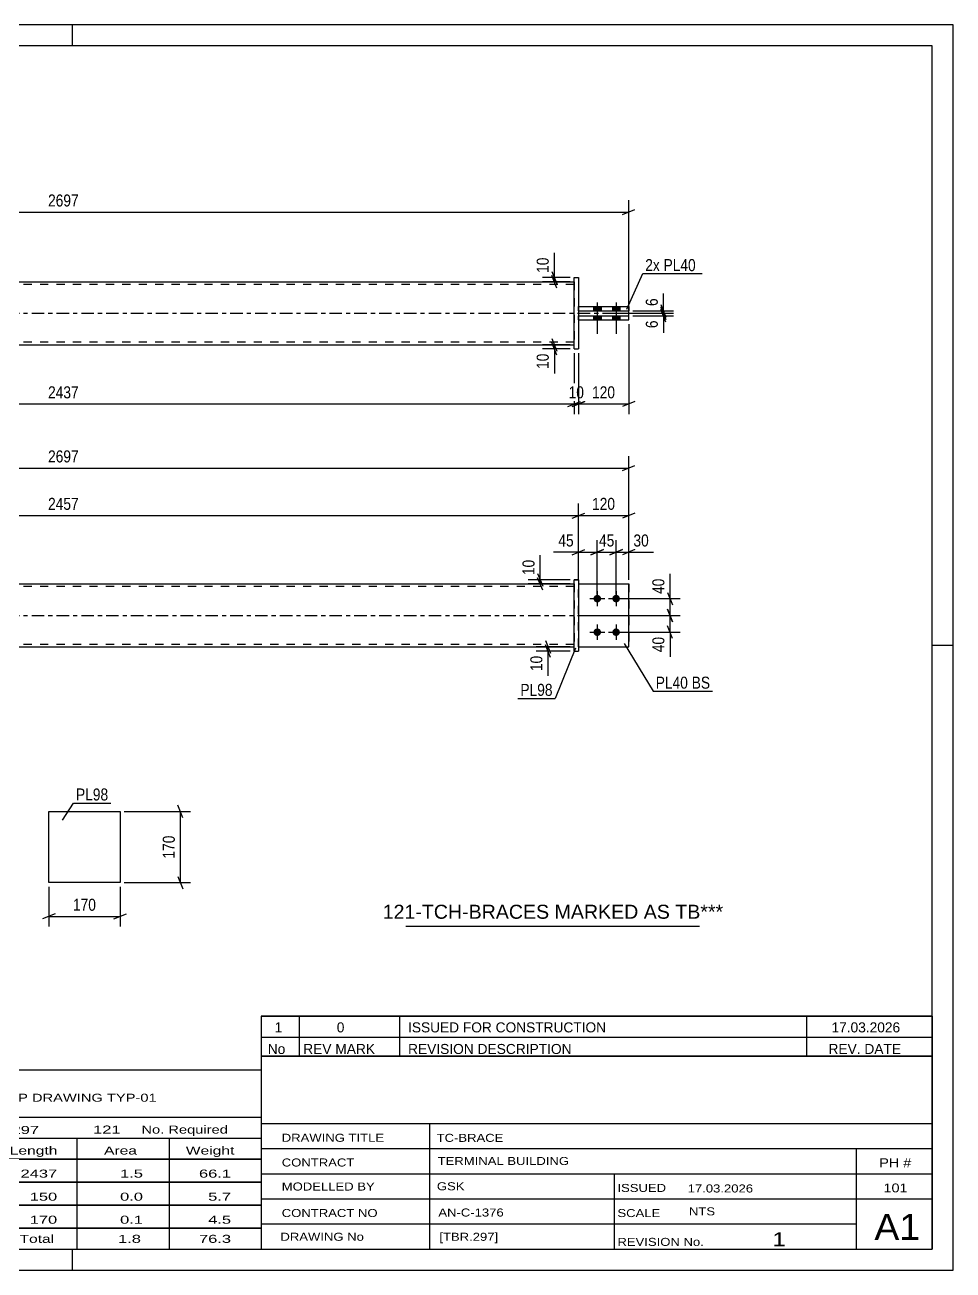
# Model space of a CAD drawing. Header units: millimetres. Extents: x 0 to 420, y 0 to 297.
# Drawn here: x 198.6 to 420, y 0 to 297 of the extents above; entities that cross this region are included whole.
import ezdxf

# ---------------------------------------------------------------- set-up
doc = ezdxf.new("R2010")
doc.units = ezdxf.units.MM
doc.linetypes.add('DXK_LINE_DOT2', pattern=[3.9198, 1.9599, -1.9599])
doc.linetypes.add('DXK_LINE_DOT3', pattern=[5.9187, 2.979, -0.9799, 0.9799, -0.9799])
doc.styles.add('Arial', font='ARIAL.TTF', dxfattribs={"height": 0.2})
doc.styles.add('Arial Narrow', font='ARIALN.TTF', dxfattribs={"height": 0.2})

# ---------------------------------------------------------------- blocks, each defined once
blk = doc.blocks.new('Unknown-580581798-1163')
at = {"color": 5, "linetype": 'Continuous'}
for p, q in [((420, 297), (0, 297)), ((210, 292), (210, 297)), ((420, 0), (420, 297)), ((415, 292), (5, 292)), ((415, 5), (415, 292)), ((420, 149), (415, 149)), ((5, 5), (415, 5)), ((210, 0), (210, 5)), ((0, 0), (420, 0))]:
    blk.add_line(p, q, dxfattribs=at)
blk = doc.blocks.new('Part-580581798-1819 - 1792')
at = {"color": 2, "linetype": 'Continuous'}
for p, q in [((330.63, 163.65), (342.63, 163.65)), ((342.63, 163.65), (342.63, 163.65)), ((342.63, 148.65), (342.63, 163.65)), ((330.63, 148.65), (342.63, 148.65))]:
    blk.add_line(p, q, dxfattribs=at)
at = {"color": 7, "linetype": 'DXK_LINE_DOT2'}
for p, q in [((330.63, 163.65), (342.63, 163.65)), ((330.63, 148.65), (330.63, 163.65)), ((342.63, 163.65), (342.63, 163.65)), ((330.63, 148.65), (330.63, 148.65)), ((330.63, 148.65), (342.63, 148.65))]:
    blk.add_line(p, q, dxfattribs=at)
blk = doc.blocks.new('Part-580581798-1799 - 1792')
at = {"color": 2, "linetype": 'Continuous'}
for p, q in [((330.63, 164.65), (329.63, 164.65)), ((329.63, 147.65), (329.63, 164.65)), ((330.63, 164.65), (330.63, 147.65)), ((329.63, 147.65), (329.63, 147.65)), ((329.63, 147.65), (330.63, 147.65))]:
    blk.add_line(p, q, dxfattribs=at)
at = {"color": 7, "linetype": 'DXK_LINE_DOT2'}
for p, q in [((329.63, 164.65), (329.63, 164.65)), ((329.63, 164.65), (330.63, 164.65)), ((330.63, 164.65), (330.63, 164.65)), ((329.63, 147.65), (330.63, 147.65))]:
    blk.add_line(p, q, dxfattribs=at)
blk = doc.blocks.new('Part-580581798-1824 - 1792')
at = {"color": 2, "linetype": 'Continuous'}
for p, q in [((85.95, 163.65), (329.63, 163.65)), ((85.95, 148.65), (329.63, 148.65))]:
    blk.add_line(p, q, dxfattribs=at)
at = {"color": 7, "linetype": 'DXK_LINE_DOT2'}
for p, q in [((85.95, 148.65), (85.95, 163.65)), ((329.63, 163.65), (329.63, 148.65)), ((329.63, 163.05), (85.95, 163.05)), ((329.63, 149.25), (85.95, 149.25))]:
    blk.add_line(p, q, dxfattribs=at)
at = {"color": 7, "linetype": 'DXK_LINE_DOT3'}
blk.add_line((75.95, 156.15), (339.63, 156.15), dxfattribs=at)
blk = doc.blocks.new('Bolt-580581798-1830 - 1792')
at = {"linetype": 'Continuous'}
for points in [[(335.13, 161.05), (335.32, 161.03), (335.5, 160.97), (335.66, 160.88), (335.8, 160.75), (335.91, 160.6), (335.99, 160.43), (336.03, 160.24), (336.03, 160.05), (335.99, 159.87), (335.91, 159.7), (335.8, 159.55), (335.66, 159.42), (335.5, 159.33), (335.32, 159.27), (335.13, 159.25), (334.95, 159.27), (334.77, 159.33), (334.6, 159.42), (334.46, 159.55), (334.35, 159.7), (334.28, 159.87), (334.24, 160.05), (334.24, 160.24), (334.28, 160.43), (334.35, 160.6), (334.46, 160.75), (334.6, 160.88), (334.77, 160.97), (334.95, 161.03)], [(339.63, 161.05), (339.82, 161.03), (340, 160.97), (340.16, 160.88), (340.3, 160.75), (340.41, 160.6), (340.49, 160.43), (340.53, 160.24), (340.53, 160.05), (340.49, 159.87), (340.41, 159.7), (340.3, 159.55), (340.16, 159.42), (340, 159.33), (339.82, 159.27), (339.63, 159.25), (339.45, 159.27), (339.27, 159.33), (339.1, 159.42), (338.96, 159.55), (338.85, 159.7), (338.78, 159.87), (338.74, 160.05), (338.74, 160.24), (338.78, 160.43), (338.85, 160.6), (338.96, 160.75), (339.1, 160.88), (339.27, 160.97), (339.45, 161.03)], [(335.13, 153.05), (335.32, 153.03), (335.5, 152.97), (335.66, 152.88), (335.8, 152.75), (335.91, 152.6), (335.99, 152.43), (336.03, 152.24), (336.03, 152.05), (335.99, 151.87), (335.91, 151.7), (335.8, 151.55), (335.66, 151.42), (335.5, 151.33), (335.32, 151.27), (335.13, 151.25), (334.95, 151.27), (334.77, 151.33), (334.6, 151.42), (334.46, 151.55), (334.35, 151.7), (334.28, 151.87), (334.24, 152.05), (334.24, 152.24), (334.28, 152.43), (334.35, 152.6), (334.46, 152.75), (334.6, 152.88), (334.77, 152.97), (334.95, 153.03)], [(339.63, 153.05), (339.82, 153.03), (340, 152.97), (340.16, 152.88), (340.3, 152.75), (340.41, 152.6), (340.49, 152.43), (340.53, 152.24), (340.53, 152.05), (340.49, 151.87), (340.41, 151.7), (340.3, 151.55), (340.16, 151.42), (340, 151.33), (339.82, 151.27), (339.63, 151.25), (339.45, 151.27), (339.27, 151.33), (339.1, 151.42), (338.96, 151.55), (338.85, 151.7), (338.78, 151.87), (338.74, 152.05), (338.74, 152.24), (338.78, 152.43), (338.85, 152.6), (338.96, 152.75), (339.1, 152.88), (339.27, 152.97), (339.45, 153.03)]]:
    blk.add_hatch(color=1, dxfattribs=at).paths.add_polyline_path(points)
at = {"color": 1, "linetype": 'Continuous'}
for p, q in [((335.13, 161.95), (335.13, 158.35)), ((339.63, 161.95), (339.63, 158.35)), ((333.33, 160.15), (336.93, 160.15)), ((337.83, 160.15), (341.43, 160.15)), ((333.33, 152.15), (336.93, 152.15)), ((335.13, 153.95), (335.13, 150.35)), ((337.83, 152.15), (341.43, 152.15)), ((339.63, 153.95), (339.63, 150.35))]:
    blk.add_line(p, q, dxfattribs=at)
blk = doc.blocks.new('Part-580581798-1836 - 1792')
at = {"color": 7, "linetype": 'DXK_LINE_DOT2'}
for p, q in [((330.63, 163.65), (342.63, 163.65)), ((330.63, 148.65), (330.63, 163.65)), ((330.63, 163.65), (342.63, 163.65)), ((342.63, 163.65), (342.63, 163.65)), ((342.63, 163.65), (342.63, 148.65)), ((330.63, 148.65), (330.63, 148.65)), ((330.63, 148.65), (342.63, 148.65)), ((330.63, 148.65), (342.63, 148.65))]:
    blk.add_line(p, q, dxfattribs=at)
blk = doc.blocks.new('Part-580581798-2124 - 2115')
at = {"color": 2, "linetype": 'Continuous'}
for p, q in [((85.95, 235.72), (329.63, 235.72)), ((85.95, 220.72), (329.63, 220.72))]:
    blk.add_line(p, q, dxfattribs=at)
at = {"color": 7, "linetype": 'DXK_LINE_DOT2'}
for p, q in [((85.95, 235.72), (85.95, 220.72)), ((329.63, 235.12), (85.95, 235.12)), ((329.63, 235.72), (329.63, 220.72)), ((329.63, 221.32), (85.95, 221.32))]:
    blk.add_line(p, q, dxfattribs=at)
at = {"color": 7, "linetype": 'DXK_LINE_DOT3'}
blk.add_line((75.95, 228.22), (339.63, 228.22), dxfattribs=at)
blk = doc.blocks.new('Part-580581798-2125 - 2115')
at = {"color": 2, "linetype": 'Continuous'}
for p, q in [((329.63, 236.72), (329.63, 236.72)), ((329.63, 219.72), (329.63, 236.72)), ((329.63, 236.72), (330.63, 236.72)), ((330.63, 236.72), (330.63, 236.72)), ((330.63, 236.72), (330.63, 219.72)), ((329.63, 219.72), (330.63, 219.72)), ((329.63, 219.72), (329.63, 219.72)), ((330.63, 219.72), (330.63, 219.72))]:
    blk.add_line(p, q, dxfattribs=at)
at = {"color": 7, "linetype": 'DXK_LINE_DOT2'}
for p, q in [((329.63, 236.72), (329.63, 236.72)), ((329.63, 236.72), (330.63, 236.72)), ((329.63, 219.72), (330.63, 219.72))]:
    blk.add_line(p, q, dxfattribs=at)
blk = doc.blocks.new('Bolt-580581798-2119 - 2115')
at = {"linetype": 'Continuous'}
for points in [[(336.03, 229.82), (334.23, 229.82), (334.23, 228.82), (336.03, 228.82)], [(336.03, 229.82), (334.23, 229.82), (334.23, 228.82), (336.03, 228.82)], [(340.53, 229.82), (338.73, 229.82), (338.73, 228.82), (340.53, 228.82)], [(340.53, 229.82), (338.73, 229.82), (338.73, 228.82), (340.53, 228.82)], [(336.03, 227.62), (334.23, 227.62), (334.23, 226.62), (336.03, 226.62)], [(336.03, 227.62), (334.23, 227.62), (334.23, 226.62), (336.03, 226.62)], [(340.53, 227.62), (338.73, 227.62), (338.73, 226.62), (340.53, 226.62)], [(340.53, 227.62), (338.73, 227.62), (338.73, 226.62), (340.53, 226.62)]]:
    blk.add_hatch(color=1, dxfattribs=at).paths.add_polyline_path(points)
at = {"color": 1, "linetype": 'Continuous'}
for p, q in [((334.23, 229.82), (334.23, 228.82)), ((334.23, 229.82), (334.23, 228.82)), ((335.13, 230.82), (335.13, 223.32)), ((335.13, 230.82), (335.13, 223.32)), ((336.03, 229.82), (336.03, 228.82)), ((336.03, 229.82), (336.03, 228.82)), ((338.73, 229.82), (338.73, 228.82)), ((338.73, 229.82), (338.73, 228.82)), ((339.63, 230.82), (339.63, 223.32)), ((339.63, 230.82), (339.63, 223.32)), ((340.53, 229.82), (340.53, 228.82)), ((340.53, 229.82), (340.53, 228.82)), ((334.23, 227.62), (334.23, 226.62)), ((334.23, 227.62), (334.23, 226.62)), ((336.03, 227.62), (336.03, 226.62)), ((336.03, 227.62), (336.03, 226.62)), ((338.73, 227.62), (338.73, 226.62)), ((338.73, 227.62), (338.73, 226.62)), ((340.53, 227.62), (340.53, 226.62)), ((340.53, 227.62), (340.53, 226.62))]:
    blk.add_line(p, q, dxfattribs=at)
blk = doc.blocks.new('Part-580581798-2141 - 2115')
at = {"color": 2, "linetype": 'Continuous'}
for p, q in [((330.63, 229.82), (342.63, 229.82)), ((330.63, 228.82), (342.63, 228.82)), ((342.63, 229.82), (342.63, 228.82))]:
    blk.add_line(p, q, dxfattribs=at)
at = {"color": 7, "linetype": 'DXK_LINE_DOT2'}
for p, q in [((330.63, 228.82), (330.63, 229.82)), ((330.63, 229.82), (342.63, 229.82)), ((330.63, 228.82), (342.63, 228.82)), ((342.63, 229.82), (342.63, 229.82))]:
    blk.add_line(p, q, dxfattribs=at)
blk = doc.blocks.new('Part-580581798-2146 - 2115')
at = {"color": 2, "linetype": 'Continuous'}
for p, q in [((330.63, 227.62), (342.63, 227.62)), ((330.63, 226.62), (342.63, 226.62)), ((342.63, 226.62), (342.63, 227.62))]:
    blk.add_line(p, q, dxfattribs=at)
at = {"color": 7, "linetype": 'DXK_LINE_DOT2'}
for p, q in [((330.63, 226.62), (330.63, 227.62)), ((330.63, 227.62), (342.63, 227.62)), ((330.63, 226.62), (342.63, 226.62))]:
    blk.add_line(p, q, dxfattribs=at)
blk = doc.blocks.new('Part-580581798-1391 - 1375')
at = {"color": 2, "linetype": 'Continuous'}
for p, q in [((204.32, 92.41), (204.32, 109.41)), ((204.32, 109.41), (221.32, 109.41)), ((221.32, 109.41), (221.32, 92.41)), ((221.32, 92.41), (204.32, 92.41))]:
    blk.add_line(p, q, dxfattribs=at)
blk = doc.blocks.new('StraightDimension-580581798-1863 - 1792')
at = {"color": 7, "linetype": 'Continuous'}
for p, q in [((335.13, 161.15), (335.13, 174.09)), ((339.63, 161.15), (339.63, 174.09)), ((333.63, 170.64), (336.63, 171.84)), ((335.13, 171.24), (339.63, 171.24)), ((341.13, 171.84), (338.13, 170.64))]:
    blk.add_line(p, q, dxfattribs=at)
at = {"color": 0}
blk.add_wipeout([(339.81, 171.99), (339.81, 176.19), (334.95, 176.19), (334.95, 171.99)], dxfattribs=at)
at = {"color": 3, "style": 'Arial Narrow'}
blk.add_text('45', height=2.863, dxfattribs=at).set_placement((335.55, 172.59))
blk = doc.blocks.new('StraightDimension-580581798-1932 - 1792')
at = {"color": 7, "linetype": 'Continuous'}
for p, q in [((330.63, 164.65), (330.63, 182.83)), ((342.63, 164.65), (342.63, 182.83)), ((329.13, 179.38), (332.13, 180.58)), ((330.63, 179.98), (342.63, 179.98)), ((344.13, 180.58), (341.13, 179.38))]:
    blk.add_line(p, q, dxfattribs=at)
at = {"color": 0}
blk.add_wipeout([(339.97, 180.73), (339.97, 184.93), (333.29, 184.93), (333.29, 180.73)], dxfattribs=at)
at = {"color": 3, "style": 'Arial Narrow'}
blk.add_text('120', height=2.863, dxfattribs=at).set_placement((333.89, 181.33))
blk = doc.blocks.new('StraightDimension-580581798-1893 - 1792')
at = {"color": 7, "linetype": 'Continuous'}
for p, q in [((72.95, 164.65), (72.95, 194.15)), ((342.63, 164.65), (342.63, 194.15)), ((74.45, 191.9), (71.45, 190.7)), ((72.95, 191.3), (342.63, 191.3)), ((341.13, 190.7), (344.13, 191.9))]:
    blk.add_line(p, q, dxfattribs=at)
at = {"color": 0}
blk.add_wipeout([(212.05, 192.05), (212.05, 196.25), (203.54, 196.25), (203.54, 192.05)], dxfattribs=at)
at = {"color": 3, "style": 'Arial Narrow'}
blk.add_text('2697', height=2.863, dxfattribs=at).set_placement((204.14, 192.65))
blk = doc.blocks.new('StraightDimension-580581798-1847 - 1792')
at = {"color": 7, "linetype": 'Continuous'}
for p, q in [((339.63, 161.15), (339.63, 174.09)), ((342.63, 164.65), (342.63, 174.09)), ((338.13, 170.64), (341.13, 171.84)), ((339.63, 171.24), (342.63, 171.24)), ((344.13, 171.84), (341.13, 170.64))]:
    blk.add_line(p, q, dxfattribs=at)
at = {"color": 0}
blk.add_wipeout([(348.01, 171.99), (348.01, 176.19), (343.16, 176.19), (343.16, 171.99)], dxfattribs=at)
at = {"color": 7, "linetype": 'Continuous'}
blk.add_line((342.63, 171.24), (348.54, 171.24), dxfattribs=at)
blk.add_line((342.63, 171.24), (348.54, 171.24), dxfattribs=at)
at = {"color": 3, "style": 'Arial Narrow'}
blk.add_text('30', height=2.863, dxfattribs=at).set_placement((343.76, 172.59))
blk = doc.blocks.new('StraightDimension-580581798-1876 - 1792')
at = {"color": 7, "linetype": 'Continuous'}
for p, q in [((330.63, 164.65), (330.63, 174.09)), ((335.13, 161.15), (335.13, 174.09)), ((329.13, 170.64), (332.13, 171.84)), ((330.63, 171.24), (335.13, 171.24)), ((336.63, 171.84), (333.63, 170.64))]:
    blk.add_line(p, q, dxfattribs=at)
at = {"color": 0}
blk.add_wipeout([(330.11, 171.99), (330.11, 176.19), (325.25, 176.19), (325.25, 171.99)], dxfattribs=at)
at = {"color": 7, "linetype": 'Continuous'}
blk.add_line((330.63, 171.24), (324.73, 171.24), dxfattribs=at)
blk.add_line((330.63, 171.24), (324.73, 171.24), dxfattribs=at)
at = {"color": 3, "style": 'Arial Narrow'}
blk.add_text('45', height=2.863, dxfattribs=at).set_placement((325.85, 172.59))
blk = doc.blocks.new('StraightDimension-580581798-2076 - 1792')
at = {"color": 7, "linetype": 'Continuous'}
for p, q in [((328.63, 148.65), (320.53, 148.65)), ((322.78, 150.15), (323.98, 147.15)), ((323.98, 146.15), (322.78, 149.15)), ((323.38, 147.65), (323.38, 148.65)), ((328.63, 147.65), (320.53, 147.65))]:
    blk.add_line(p, q, dxfattribs=at)
at = {"color": 0}
blk.add_wipeout([(322.63, 147.12), (318.43, 147.12), (318.43, 142.27), (322.63, 142.27)], dxfattribs=at)
at = {"color": 7, "linetype": 'Continuous'}
blk.add_line((323.38, 147.65), (323.38, 141.74), dxfattribs=at)
blk.add_line((323.38, 147.65), (323.38, 141.74), dxfattribs=at)
at = {"color": 3, "style": 'Arial Narrow'}
blk.add_text('10', height=2.863, rotation=90.0002, dxfattribs=at).set_placement((322.03, 142.87))
blk = doc.blocks.new('StraightDimension-580581798-1913 - 1792')
at = {"color": 7, "linetype": 'Continuous'}
for p, q in [((351.88, 161.65), (353.08, 158.65)), ((340.63, 160.15), (354.88, 160.15)), ((353.08, 154.65), (351.88, 157.65)), ((352.48, 156.15), (352.48, 160.15)), ((331.63, 156.15), (354.88, 156.15))]:
    blk.add_line(p, q, dxfattribs=at)
at = {"color": 0}
blk.add_wipeout([(351.73, 165.53), (347.53, 165.53), (347.53, 160.67), (351.73, 160.67)], dxfattribs=at)
at = {"color": 7, "linetype": 'Continuous'}
blk.add_line((352.48, 160.15), (352.48, 166.05), dxfattribs=at)
blk.add_line((352.48, 160.15), (352.48, 166.05), dxfattribs=at)
at = {"color": 3, "style": 'Arial Narrow'}
blk.add_text('40', height=2.863, rotation=90.0002, dxfattribs=at).set_placement((351.13, 161.27))
blk = doc.blocks.new('StraightDimension-580581798-1922 - 1792')
at = {"color": 7, "linetype": 'Continuous'}
for p, q in [((351.88, 157.65), (353.08, 154.65)), ((331.63, 156.15), (354.88, 156.15)), ((352.48, 152.15), (352.48, 156.15)), ((340.63, 152.15), (354.88, 152.15)), ((353.08, 150.65), (351.88, 153.65))]:
    blk.add_line(p, q, dxfattribs=at)
at = {"color": 0}
blk.add_wipeout([(351.73, 151.62), (347.53, 151.62), (347.53, 146.77), (351.73, 146.77)], dxfattribs=at)
at = {"color": 7, "linetype": 'Continuous'}
blk.add_line((352.48, 152.15), (352.48, 146.24), dxfattribs=at)
blk.add_line((352.48, 152.15), (352.48, 146.24), dxfattribs=at)
at = {"color": 3, "style": 'Arial Narrow'}
blk.add_text('40', height=2.863, rotation=90.0002, dxfattribs=at).set_placement((351.13, 147.37))
blk = doc.blocks.new('StraightDimension-580581798-3847 - 1792')
at = {"color": 7, "linetype": 'Continuous'}
for p, q in [((328.63, 164.65), (318.66, 164.65)), ((328.63, 163.65), (318.66, 163.65)), ((320.91, 166.15), (322.11, 163.15)), ((322.11, 162.15), (320.91, 165.15)), ((321.51, 163.65), (321.51, 164.65))]:
    blk.add_line(p, q, dxfattribs=at)
at = {"color": 0}
blk.add_wipeout([(320.76, 170.03), (316.56, 170.03), (316.56, 165.17), (320.76, 165.17)], dxfattribs=at)
at = {"color": 7, "linetype": 'Continuous'}
blk.add_line((321.51, 164.65), (321.51, 170.55), dxfattribs=at)
blk.add_line((321.51, 164.65), (321.51, 170.55), dxfattribs=at)
at = {"color": 3, "style": 'Arial Narrow'}
blk.add_text('10', height=2.863, rotation=90.0002, dxfattribs=at).set_placement((320.16, 165.77))
blk = doc.blocks.new('StraightDimension-580581798-1951 - 1792')
at = {"color": 7, "linetype": 'Continuous'}
for p, q in [((84.95, 157.15), (84.95, 182.83)), ((330.63, 164.65), (330.63, 182.83)), ((86.45, 180.58), (83.45, 179.38)), ((84.95, 179.98), (330.63, 179.98)), ((329.13, 179.38), (332.13, 180.58))]:
    blk.add_line(p, q, dxfattribs=at)
at = {"color": 0}
blk.add_wipeout([(212.05, 180.73), (212.05, 184.93), (203.54, 184.93), (203.54, 180.73)], dxfattribs=at)
at = {"color": 3, "style": 'Arial Narrow'}
blk.add_text('2457', height=2.863, dxfattribs=at).set_placement((204.14, 181.33))
blk = doc.blocks.new('StraightDimension-580581798-2182 - 2115')
at = {"color": 7, "linetype": 'Continuous'}
for p, q in [((85.95, 218.72), (85.95, 204.18)), ((329.63, 218.72), (329.63, 204.18)), ((87.45, 207.18), (84.45, 205.98)), ((85.95, 206.58), (329.63, 206.58)), ((328.13, 205.98), (331.13, 207.18))]:
    blk.add_line(p, q, dxfattribs=at)
at = {"color": 0}
blk.add_wipeout([(212.05, 207.33), (212.05, 211.53), (203.54, 211.53), (203.54, 207.33)], dxfattribs=at)
at = {"color": 3, "style": 'Arial Narrow'}
blk.add_text('2437', height=2.863, dxfattribs=at).set_placement((204.14, 207.93))
blk = doc.blocks.new('StraightDimension-580581798-2250 - 2115')
at = {"color": 7, "linetype": 'Continuous'}
for p, q in [((350.31, 229.72), (351.51, 226.72)), ((351.51, 226.12), (350.31, 229.12)), ((338.38, 228.22), (353.31, 228.22)), ((343.63, 227.62), (353.31, 227.62)), ((350.91, 227.62), (350.91, 228.22))]:
    blk.add_line(p, q, dxfattribs=at)
at = {"color": 0}
blk.add_wipeout([(350.16, 227.1), (345.96, 227.1), (345.96, 224.07), (350.16, 224.07)], dxfattribs=at)
at = {"color": 7, "linetype": 'Continuous'}
blk.add_line((350.91, 227.62), (350.91, 223.54), dxfattribs=at)
blk.add_line((350.91, 227.62), (350.91, 223.54), dxfattribs=at)
at = {"color": 3, "style": 'Arial Narrow'}
blk.add_text('6', height=2.86, rotation=90.0002, dxfattribs=at).set_placement((349.56, 224.67))
blk = doc.blocks.new('StraightDimension-580581798-2171 - 2115')
at = {"color": 7, "linetype": 'Continuous'}
for p, q in [((74.45, 252.94), (71.45, 251.74)), ((72.95, 227.62), (72.95, 255.19)), ((341.13, 251.74), (344.13, 252.94)), ((342.63, 227.62), (342.63, 255.19)), ((72.95, 252.34), (342.63, 252.34))]:
    blk.add_line(p, q, dxfattribs=at)
at = {"color": 0}
blk.add_wipeout([(212.05, 253.09), (212.05, 257.29), (203.54, 257.29), (203.54, 253.09)], dxfattribs=at)
at = {"color": 3, "style": 'Arial Narrow'}
blk.add_text('2697', height=2.863, dxfattribs=at).set_placement((204.14, 253.69))
blk = doc.blocks.new('StraightDimension-580581798-2209 - 2115')
at = {"color": 7, "linetype": 'Continuous'}
for p, q in [((329.63, 218.72), (329.63, 204.18)), ((330.63, 218.72), (330.63, 204.18)), ((328.13, 205.98), (331.13, 207.18)), ((332.13, 207.18), (329.13, 205.98)), ((329.63, 206.58), (330.63, 206.58))]:
    blk.add_line(p, q, dxfattribs=at)
at = {"color": 0}
blk.add_wipeout([(332.56, 207.33), (332.56, 211.53), (327.7, 211.53), (327.7, 207.33)], dxfattribs=at)
at = {"color": 3, "style": 'Arial Narrow'}
blk.add_text('10', height=2.863, dxfattribs=at).set_placement((328.3, 207.93))
blk = doc.blocks.new('StraightDimension-580581798-2218 - 2115')
at = {"color": 7, "linetype": 'Continuous'}
for p, q in [((342.63, 225.62), (342.63, 204.18)), ((330.63, 218.72), (330.63, 204.18)), ((329.13, 205.98), (332.13, 207.18)), ((330.63, 206.58), (342.63, 206.58)), ((344.13, 207.18), (341.13, 205.98))]:
    blk.add_line(p, q, dxfattribs=at)
at = {"color": 0}
blk.add_wipeout([(339.97, 207.33), (339.97, 211.53), (333.29, 211.53), (333.29, 207.33)], dxfattribs=at)
at = {"color": 3, "style": 'Arial Narrow'}
blk.add_text('120', height=2.863, dxfattribs=at).set_placement((333.89, 207.93))
blk = doc.blocks.new('StraightDimension-580581798-2229 - 2115')
at = {"color": 7, "linetype": 'Continuous'}
for p, q in [((328.63, 220.72), (322.05, 220.72)), ((324.3, 222.22), (325.5, 219.22)), ((325.5, 218.22), (324.3, 221.22)), ((324.9, 219.72), (324.9, 220.72)), ((328.63, 219.72), (322.05, 219.72))]:
    blk.add_line(p, q, dxfattribs=at)
at = {"color": 0}
blk.add_wipeout([(324.15, 219.2), (319.95, 219.2), (319.95, 214.34), (324.15, 214.34)], dxfattribs=at)
at = {"color": 7, "linetype": 'Continuous'}
blk.add_line((324.9, 219.72), (324.9, 213.82), dxfattribs=at)
blk.add_line((324.9, 219.72), (324.9, 213.82), dxfattribs=at)
at = {"color": 3, "style": 'Arial Narrow'}
blk.add_text('10', height=2.863, rotation=90.0002, dxfattribs=at).set_placement((323.55, 214.94))
blk = doc.blocks.new('StraightDimension-580581798-2259 - 2115')
at = {"color": 7, "linetype": 'Continuous'}
for p, q in [((343.63, 228.82), (353.31, 228.82)), ((350.31, 230.32), (351.51, 227.32)), ((351.51, 226.72), (350.31, 229.72)), ((350.91, 228.22), (350.91, 228.82)), ((338.38, 228.22), (353.31, 228.22))]:
    blk.add_line(p, q, dxfattribs=at)
at = {"color": 0}
blk.add_wipeout([(350.16, 232.38), (345.96, 232.38), (345.96, 229.35), (350.16, 229.35)], dxfattribs=at)
at = {"color": 7, "linetype": 'Continuous'}
blk.add_line((350.91, 228.82), (350.91, 232.9), dxfattribs=at)
blk.add_line((350.91, 228.82), (350.91, 232.9), dxfattribs=at)
at = {"color": 3, "style": 'Arial Narrow'}
blk.add_text('6', height=2.86, rotation=90.0002, dxfattribs=at).set_placement((349.56, 229.95))
blk = doc.blocks.new('StraightDimension-580581798-2268 - 2115')
at = {"color": 7, "linetype": 'Continuous'}
for p, q in [((324.3, 238.22), (325.5, 235.22)), ((328.63, 236.72), (322.05, 236.72)), ((328.63, 235.72), (322.05, 235.72)), ((325.5, 234.22), (324.3, 237.22)), ((324.9, 235.72), (324.9, 236.72))]:
    blk.add_line(p, q, dxfattribs=at)
at = {"color": 0}
blk.add_wipeout([(324.15, 242.1), (319.95, 242.1), (319.95, 237.25), (324.15, 237.25)], dxfattribs=at)
at = {"color": 7, "linetype": 'Continuous'}
blk.add_line((324.9, 236.72), (324.9, 242.63), dxfattribs=at)
blk.add_line((324.9, 236.72), (324.9, 242.63), dxfattribs=at)
at = {"color": 3, "style": 'Arial Narrow'}
blk.add_text('10', height=2.863, rotation=90.0002, dxfattribs=at).set_placement((323.55, 237.85))
blk = doc.blocks.new('StraightDimension-580581798-1403 - 1375')
at = {"color": 7, "linetype": 'Continuous'}
for p, q in [((204.32, 91.41), (204.32, 81.96)), ((221.32, 91.41), (221.32, 81.96)), ((205.82, 84.96), (202.82, 83.76)), ((204.32, 84.36), (221.32, 84.36)), ((219.82, 83.76), (222.82, 84.96))]:
    blk.add_line(p, q, dxfattribs=at)
at = {"color": 0}
blk.add_wipeout([(216.16, 85.11), (216.16, 89.31), (209.48, 89.31), (209.48, 85.11)], dxfattribs=at)
at = {"color": 3, "style": 'Arial Narrow'}
blk.add_text('170', height=2.863, dxfattribs=at).set_placement((210.08, 85.71))
blk = doc.blocks.new('StraightDimension-580581798-1393 - 1375')
at = {"color": 7, "linetype": 'Continuous'}
for p, q in [((236.31, 107.91), (235.11, 110.91)), ((222.32, 109.41), (238.11, 109.41)), ((235.71, 92.41), (235.71, 109.41)), ((222.32, 92.41), (238.11, 92.41)), ((235.11, 93.91), (236.31, 90.91))]:
    blk.add_line(p, q, dxfattribs=at)
at = {"color": 0}
blk.add_wipeout([(234.96, 104.25), (230.76, 104.25), (230.76, 97.56), (234.96, 97.56)], dxfattribs=at)
at = {"color": 3, "style": 'Arial Narrow'}
blk.add_text('170', height=2.863, rotation=90.0002, dxfattribs=at).set_placement((234.36, 98.16))
blk = doc.blocks.new('Unknown-580581798-4448')
at = {"color": 7, "linetype": 'Continuous'}
for p, q in [((95, 47.75), (255, 47.75)), ((95, 36.5), (95, 47.75)), ((255, 47.75), (255, 36.5)), ((95, 36.5), (255, 36.5)), ((95, 36.5), (95, 31.5)), ((255, 36.5), (255, 31.5)), ((95, 31.5), (255, 31.5)), ((95, 31.5), (95, 26.5)), ((119, 31.5), (119, 26.5)), ((154.5, 31.5), (154.5, 26.5)), ((180.5, 31.5), (180.5, 26.5)), ((193.5, 31.5), (193.5, 26.5)), ((211, 31.5), (211, 26.5)), ((233, 31.5), (233, 26.5)), ((255, 31.5), (255, 26.5)), ((95, 26.5), (255, 26.5)), ((95, 26.45), (95, 21.05)), ((95, 26.45), (255, 26.45)), ((119, 26.5), (119, 21)), ((154.5, 26.5), (154.5, 21)), ((180.5, 26.5), (180.5, 21)), ((193.5, 26.5), (193.5, 21)), ((211, 26.5), (211, 21)), ((233, 26.5), (233, 21)), ((255, 26.45), (255, 21.05)), ((95, 21.05), (255, 21.05)), ((95, 20.95), (95, 15.55)), ((95, 20.95), (255, 20.95)), ((119, 21), (119, 15.5)), ((154.5, 21), (154.5, 15.5)), ((180.5, 21), (180.5, 15.5)), ((193.5, 21), (193.5, 15.5)), ((211, 21), (211, 15.5)), ((233, 21), (233, 15.5)), ((255, 20.95), (255, 15.55)), ((95, 15.55), (255, 15.55)), ((95, 15.45), (95, 10.05)), ((95, 15.45), (255, 15.45)), ((119, 15.5), (119, 10)), ((154.5, 15.5), (154.5, 10)), ((180.5, 15.5), (180.5, 10)), ((193.5, 15.5), (193.5, 10)), ((211, 15.5), (211, 10)), ((233, 15.5), (233, 10)), ((255, 15.45), (255, 10.05)), ((95, 10.05), (255, 10.05)), ((95, 10), (255, 10)), ((95, 10), (95, 5)), ((211, 10), (211, 5)), ((233, 10), (233, 5)), ((255, 10), (255, 5)), ((95, 5), (255, 5))]:
    blk.add_line(p, q, dxfattribs=at)
at = {"color": 7, "style": 'Arial Narrow'}
for s, height, width, p in [('GENERAL NOTES & WELD DETAILS :', 2.8633, 1.4, (96.15, 40.06)), ('REFER TYP DRAWING TYP-01', 1.9089, 1.6, (179.7, 40.16)), ("MATERIAL LIST FOR ASSEMBLY MK'D", 1.9089, 1.6, (96.15, 32.56)), ('TBR297', 1.909, 1.794707, (187.59, 32.47)), ('121', 1.909, 1.794707, (214.89, 32.56)), ('No. Required', 1.9089, 1.6, (226.41, 32.56)), ('Mark', 1.909, 1.7, (96.34, 27.5)), ('Profile', 1.909, 1.7, (129.41, 27.5)), ('Material', 1.909, 1.7, (159.54, 27.56)), ('No.', 1.909, 1.7, (184.5, 27.56)), ('Length', 1.909, 1.7, (195, 27.56)), ('Area', 1.909, 1.7, (217.5, 27.56)), ('Weight', 1.909, 1.7, (237, 27.56))]:
    blk.add_text(s, height=height, dxfattribs=dict(at, width=width)).set_placement(p)
at = {"color": 7, "linetype": 'Continuous', "style": 'Arial Narrow'}
for s, height, width, p in [('TBR297', 1.909, 1.794707, (96.5, 22.06)), ('SHS150*6', 1.909, 1.794707, (121, 22.06)), ('E350', 1.909, 1.794707, (160.74, 22.06)), ('1', 1.91, 1.794707, (184.86, 22.06)), ('2437', 1.909, 1.794707, (197.58, 22.06)), ('1.5', 1.909, 1.794707, (221.32, 22.06)), ('66.1', 1.909, 1.794707, (240.14, 22.06)), ('PL40', 1.909, 1.794707, (96.5, 16.56)), ('PL10*120', 1.909, 1.794707, (121, 16.56)), ('E350', 1.909, 1.794707, (160.74, 16.56)), ('4', 1.91, 1.794707, (184.86, 16.56)), ('150', 1.909, 1.794707, (199.77, 16.56)), ('0.0', 1.909, 1.794707, (221.32, 16.56)), ('5.7', 1.909, 1.794707, (242.33, 16.56)), ('PL98', 1.909, 1.794707, (96.5, 11.06)), ('PL10*170', 1.909, 1.794707, (121, 11.06)), ('E350', 1.909, 1.794707, (160.74, 11.06)), ('2', 1.91, 1.794707, (184.86, 11.06)), ('170', 1.909, 1.794707, (199.77, 11.06)), ('0.1', 1.909, 1.794707, (221.32, 11.06)), ('4.5', 1.909, 1.794707, (242.33, 11.06)), ('Total', 1.909, 1.7, (197.33, 6.5)), ('1.8', 1.909, 1.794707, (220.83, 6.5)), ('76.3', 1.909, 1.794707, (240.14, 6.5))]:
    blk.add_text(s, height=height, dxfattribs=dict(at, width=width)).set_placement(p)
blk = doc.blocks.new('Unknown-580581798-4446')
at = {"color": 7, "linetype": 'Continuous'}
for p, q in [((255, 51.05), (255, 5)), ((255, 51.05), (415, 51.05)), ((415, 51), (415, 5)), ((255, 35), (415, 35)), ((295.14, 35), (295.14, 5)), ((255, 29), (415, 29)), ((397, 5.05), (397, 29.05)), ((255, 23), (415, 23)), ((339.14, 23), (339.14, 5)), ((255, 17), (415, 17)), ((255, 11), (397, 11)), ((255, 5), (415, 5))]:
    blk.add_line(p, q, dxfattribs=at)
at = {"color": 7, "style": 'Arial Narrow'}
for s, height, width, p in [('DRAWING TITLE', 1.9089, 1.425378, (259.88, 30.61)), ('TC-BRACE', 1.909, 1.425378, (296.81, 30.59)), ('TERMINAL BUILDING', 1.9089, 1.425378, (297.06, 25.07)), ('CONTRACT', 1.909, 1.425378, (259.88, 24.71)), ('MODELLED BY', 1.9089, 1.425378, (259.88, 18.98)), ('GSK', 1.909, 1.425378, (296.88, 19.04)), ('ISSUED', 1.909, 1.425378, (339.94, 18.64)), ('17.03.2026', 1.909, 1.425378, (356.69, 18.52)), ('CONTRACT NO', 1.9089, 1.425378, (259.88, 12.66)), ('AN-C-1376', 1.909, 1.425378, (297.23, 12.78)), ('SCALE', 1.909, 1.425378, (339.94, 12.65)), ('A1', 6.204, 1.25, (401.24, 7.2)), ('DRAWING No', 1.909, 1.425378, (259.56, 7)), ('[TBR.297]', 1.909, 1.425378, (297.46, 6.99)), ('1', 3.34, 1.5, (376.91, 5.68)), ('REVISION No.', 1.9089, 1.425378, (339.94, 5.77))]:
    blk.add_text(s, height=height, dxfattribs=dict(at, width=width)).set_placement(p)
at = {"color": 7, "linetype": 'Continuous', "style": 'Arial Narrow'}
for s, height, width, p in [('PH #', 2.1, 1.42538, (402.4, 24.55)), ('101', 2.1, 1.42538, (403.41, 18.55)), ('NTS', 1.909, 1.425378, (357, 13.05))]:
    blk.add_text(s, height=height, dxfattribs=dict(at, width=width)).set_placement(p)
blk = doc.blocks.new('Unknown-580581798-4447')
at = {"color": 7, "linetype": 'Continuous'}
for p, q in [((255, 60.55), (415, 60.55)), ((415, 60.55), (255, 60.55)), ((255, 60.55), (255, 55.55)), ((264, 60.55), (264, 55.55)), ((288, 60.55), (288, 55.55)), ((385, 60.55), (385, 55.55)), ((415, 60.55), (415, 55.55)), ((255, 55.55), (415, 55.55)), ((255, 55.55), (255, 51.05)), ((255, 55.55), (415, 55.55)), ((264, 55.55), (264, 51.05)), ((288, 55.55), (288, 51.05)), ((385, 55.55), (385, 51.05)), ((415, 55.55), (415, 51.05)), ((415, 51.05), (255, 51.05))]:
    blk.add_line(p, q, dxfattribs=at)
at = {"color": 7, "linetype": 'Continuous', "style": 'Arial Narrow'}
for s, height, width, p in [('1', 2.39, 1.196471, (258.16, 56.7)), ('0', 2.39, 1.196471, (273, 56.7)), ('ISSUED FOR CONSTRUCTION', 2.3861, 1.196471, (290, 56.7)), ('17.03.2026', 2.386, 1.196471, (391, 56.7)), ('No', 2.386, 1.2, (256.54, 51.55)), ('REV MARK', 2.386, 1.2, (265, 51.55)), ('REVISION DESCRIPTION', 2.3861, 1.2, (290, 51.55)), ('REV. DATE', 2.386, 1.2, (390.28, 51.55))]:
    blk.add_text(s, height=height, dxfattribs=dict(at, width=width)).set_placement(p)
blk = doc.blocks.new('Unknown-580581798-4449')
at = {"color": 7, "linetype": 'Continuous'}
blk.add_line((289.5, 82.05), (359.5, 82.05), dxfattribs=at)
at = {"color": 7, "style": 'Arial'}
blk.add_text('121-TCH-BRACES MARKED AS TB***', height=3.3428, dxfattribs=at).set_placement((283.95, 83.8))
blk = doc.blocks.new('Mark-580581798-1795 - 1792')
at = {"color": 0}
blk.add_wipeout([(324.47, 136.97), (324.47, 139.97), (316.8, 139.97), (316.8, 136.97)], dxfattribs=at)
blk.add_wipeout([(324.47, 136.97), (324.47, 139.97), (316.8, 139.97), (316.8, 136.97)], dxfattribs=at)
at = {"color": 30, "linetype": 'Continuous'}
for p in [(329.94, 148.34), (316.2, 136.37)]:
    blk.add_line(p, (325.07, 136.37), dxfattribs=at)
at = {"color": 3, "style": 'Arial Narrow'}
blk.add_text('PL98', height=2.863, dxfattribs=at).set_placement((316.8, 136.97))
blk = doc.blocks.new('MarkSet-580581798-2100 - 1792')
at = {"color": 0}
blk.add_wipeout([(356.76, 138.68), (356.76, 141.68), (349.08, 141.68), (349.08, 138.68)], dxfattribs=at)
blk.add_wipeout([(356.76, 138.68), (356.76, 141.68), (349.08, 141.68), (349.08, 138.68)], dxfattribs=at)
at = {"color": 30, "linetype": 'Continuous'}
blk.add_line((341.57, 149.44), (348.48, 138.08), dxfattribs=at)
at = {"color": 0}
blk.add_wipeout([(362.04, 138.68), (362.04, 141.68), (357.66, 141.68), (357.66, 138.68)], dxfattribs=at)
blk.add_wipeout([(362.04, 138.68), (362.04, 141.68), (357.66, 141.68), (357.66, 138.68)], dxfattribs=at)
at = {"color": 30, "linetype": 'Continuous'}
blk.add_line((348.48, 138.08), (362.64, 138.08), dxfattribs=at)
at = {"color": 3, "style": 'Arial Narrow'}
for s, p in [('PL40', (349.08, 138.68)), ('BS', (357.66, 138.68))]:
    blk.add_text(s, height=2.863, dxfattribs=at).set_placement(p)
blk = doc.blocks.new('MarkSet-580581798-2321 - 2115')
at = {"color": 0}
blk.add_wipeout([(350.04, 238.28), (350.04, 241.28), (346.57, 241.28), (346.57, 238.28)], dxfattribs=at)
blk.add_wipeout([(350.04, 238.28), (350.04, 241.28), (346.57, 241.28), (346.57, 238.28)], dxfattribs=at)
at = {"color": 30, "linetype": 'Continuous'}
blk.add_line((342.15, 229.22), (345.97, 237.68), dxfattribs=at)
at = {"color": 0}
blk.add_wipeout([(358.62, 238.28), (358.62, 241.28), (350.94, 241.28), (350.94, 238.28)], dxfattribs=at)
blk.add_wipeout([(358.62, 238.28), (358.62, 241.28), (350.94, 241.28), (350.94, 238.28)], dxfattribs=at)
at = {"color": 30, "linetype": 'Continuous'}
blk.add_line((345.97, 237.68), (360.12, 237.68), dxfattribs=at)
at = {"color": 3, "style": 'Arial Narrow'}
for s, p in [('2x', (346.57, 238.28)), ('PL40', (350.94, 238.28))]:
    blk.add_text(s, height=2.863, dxfattribs=at).set_placement(p)
blk = doc.blocks.new('Mark-580581798-1387 - 1375')
at = {"color": 0}
blk.add_wipeout([(218.48, 112.01), (218.48, 115.01), (210.81, 115.01), (210.81, 112.01)], dxfattribs=at)
blk.add_wipeout([(218.48, 112.01), (218.48, 115.01), (210.81, 115.01), (210.81, 112.01)], dxfattribs=at)
at = {"color": 30, "linetype": 'Continuous'}
for p, q in [((207.57, 107.31), (210.21, 111.41)), ((210.21, 111.41), (219.08, 111.41))]:
    blk.add_line(p, q, dxfattribs=at)
at = {"color": 3, "style": 'Arial Narrow'}
blk.add_text('PL98', height=2.863, dxfattribs=at).set_placement((210.81, 112.01))

msp = doc.modelspace()

# ---------------------------------------------------------------- block references
for name in ['Unknown-580581798-1163', 'Part-580581798-2124 - 2115', 'Part-580581798-2125 - 2115', 'Part-580581798-2141 - 2115', 'Bolt-580581798-2119 - 2115', 'Part-580581798-2146 - 2115', 'Part-580581798-1824 - 1792', 'Part-580581798-1799 - 1792', 'Part-580581798-1819 - 1792', 'Part-580581798-1836 - 1792', 'Bolt-580581798-1830 - 1792', 'Part-580581798-1391 - 1375', 'Unknown-580581798-4449', 'Unknown-580581798-4447', 'Unknown-580581798-4446', 'Unknown-580581798-4448']:
    msp.add_blockref(name, (0, 0))

# ---------------------------------------------------------------- next in the draw order: block references
for name in ['StraightDimension-580581798-2250 - 2115', 'StraightDimension-580581798-2182 - 2115', 'StraightDimension-580581798-1863 - 1792', 'StraightDimension-580581798-2076 - 1792', 'Mark-580581798-1387 - 1375', 'StraightDimension-580581798-1403 - 1375']:
    msp.add_blockref(name, (0, 0))

# ---------------------------------------------------------------- next in the draw order: block references
for name in ['StraightDimension-580581798-2171 - 2115', 'StraightDimension-580581798-2209 - 2115', 'StraightDimension-580581798-1932 - 1792', 'Mark-580581798-1795 - 1792', 'StraightDimension-580581798-1393 - 1375']:
    msp.add_blockref(name, (0, 0))

# ---------------------------------------------------------------- next in the draw order: block references
for name in ['StraightDimension-580581798-2268 - 2115', 'StraightDimension-580581798-2218 - 2115', 'StraightDimension-580581798-1893 - 1792']:
    msp.add_blockref(name, (0, 0))

# ---------------------------------------------------------------- next in the draw order: block references
for name in ['StraightDimension-580581798-2259 - 2115', 'StraightDimension-580581798-2229 - 2115', 'StraightDimension-580581798-1876 - 1792', 'StraightDimension-580581798-1847 - 1792']:
    msp.add_blockref(name, (0, 0))

# ---------------------------------------------------------------- next in the draw order: block references
for name in ['MarkSet-580581798-2321 - 2115', 'StraightDimension-580581798-3847 - 1792', 'StraightDimension-580581798-1913 - 1792']:
    msp.add_blockref(name, (0, 0))

# ---------------------------------------------------------------- next in the draw order: block references
msp.add_blockref('StraightDimension-580581798-1922 - 1792', (0, 0))

# ---------------------------------------------------------------- next in the draw order: block references
for name in ['StraightDimension-580581798-1951 - 1792', 'MarkSet-580581798-2100 - 1792']:
    msp.add_blockref(name, (0, 0))

doc.saveas('drawing.dxf')
